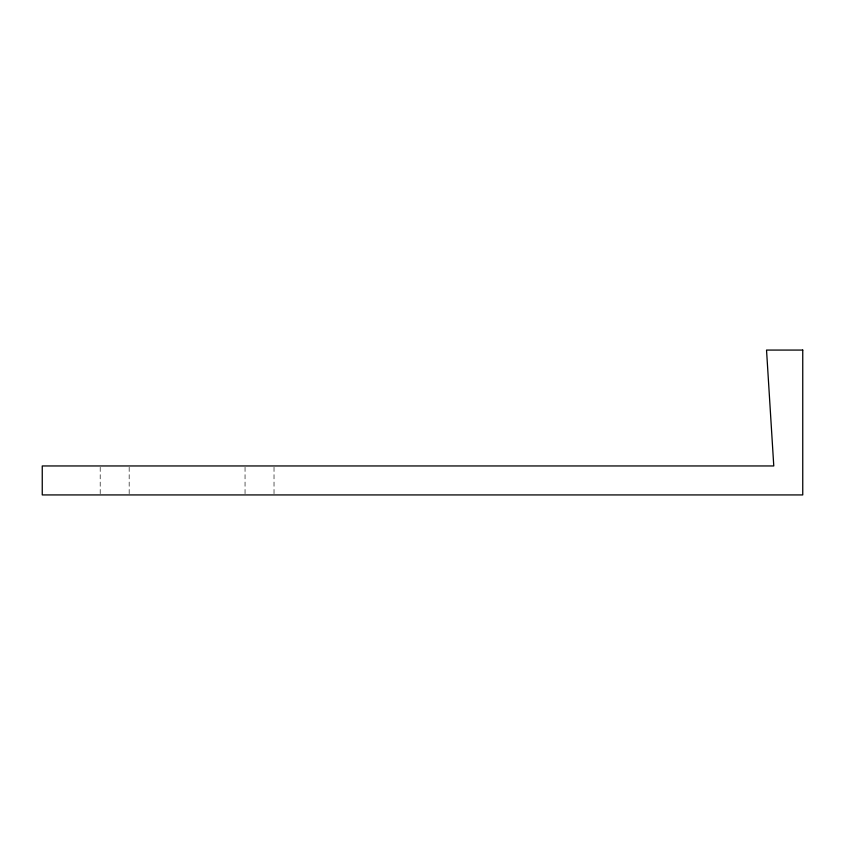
<?xml version="1.0" encoding="UTF-8"?>
<svg xmlns="http://www.w3.org/2000/svg" width="845" height="845" viewBox="0 0 845 845"><rect width="100%" height="100%" fill="white"/><g stroke="black" fill="none" stroke-linecap="round" stroke-linejoin="round"><path stroke-width="0.63" stroke-dasharray="4.22 3.17" d="M274.023 467.274L274.023 494.927M245.05 467.274L245.05 494.927M129.169 467.274L129.169 494.927M100.196 467.274L100.196 494.927"/><path stroke-width="1.27" d="M802.75 350.073L766.531 350.073L773.777 465.954L42.25 465.954L42.25 494.927L802.75 494.927L802.75 350.073"/></g></svg>
